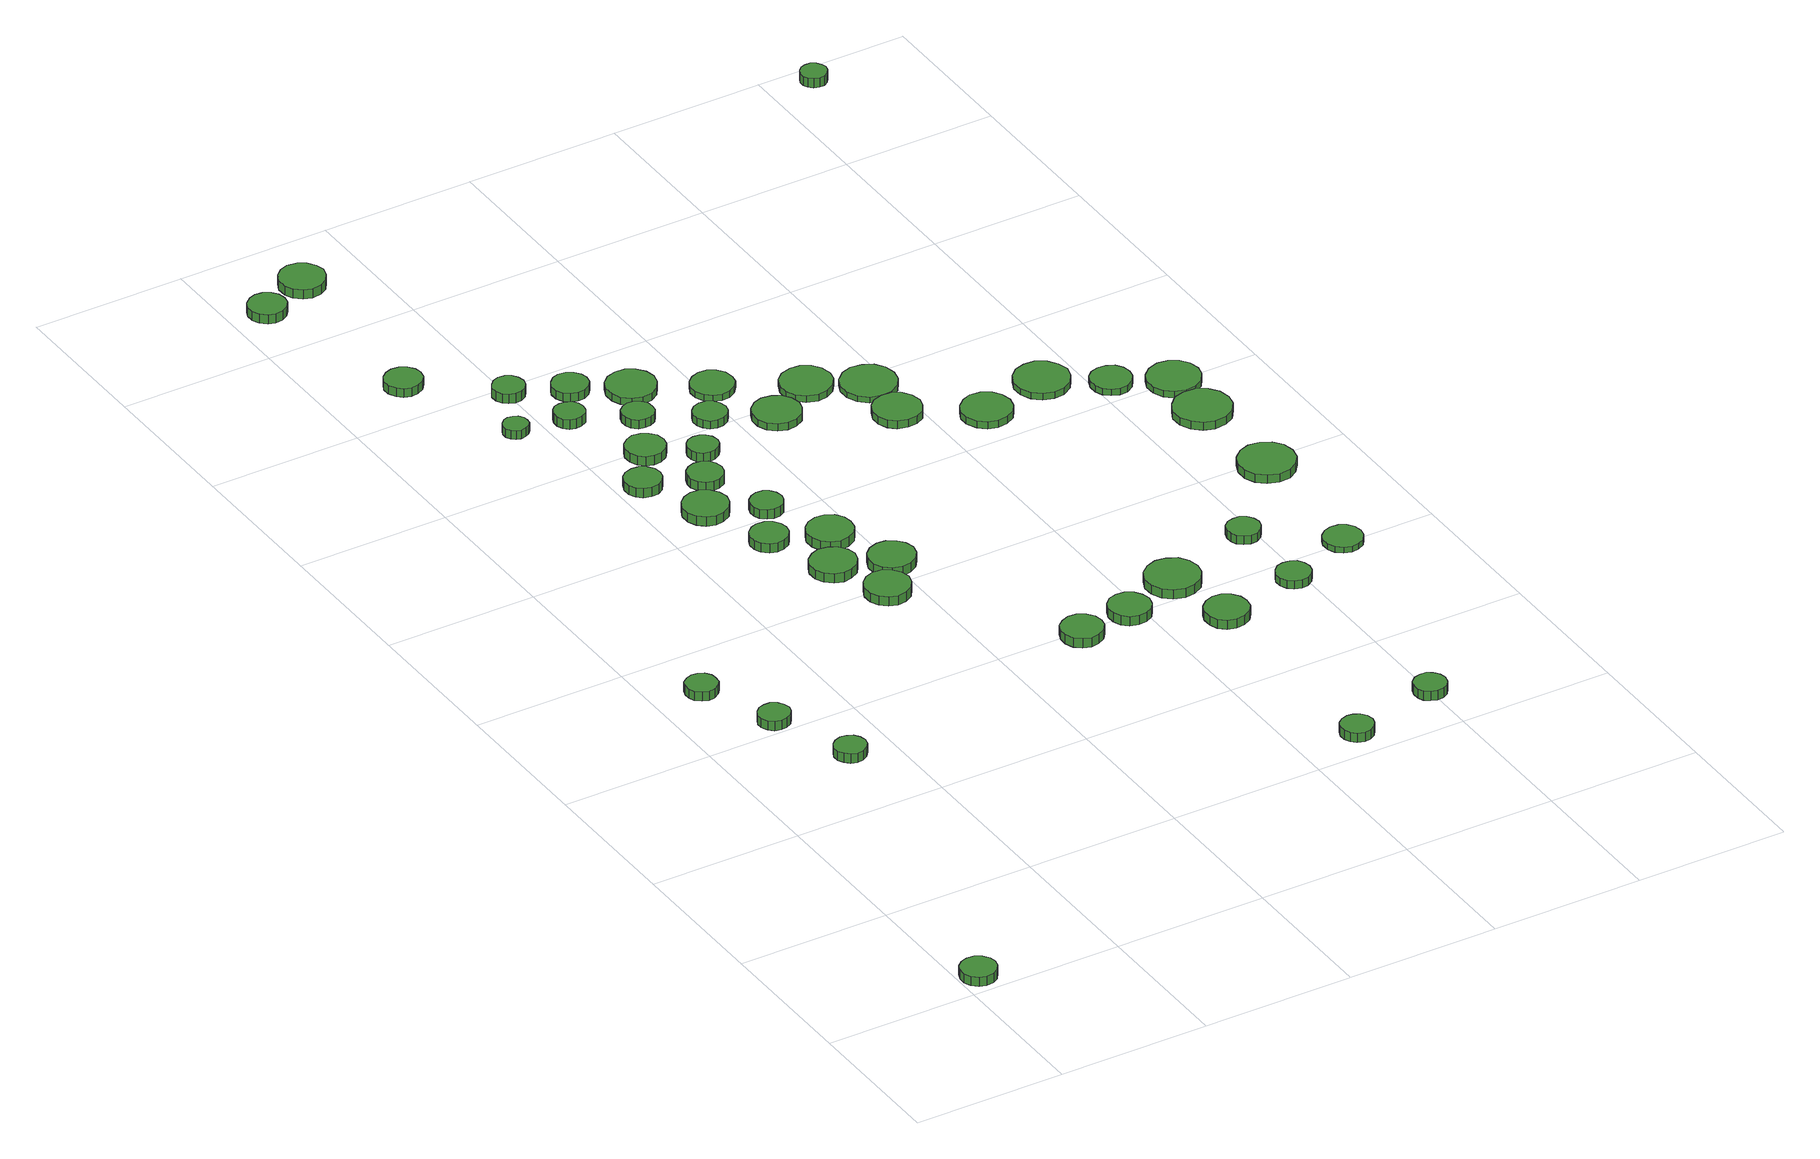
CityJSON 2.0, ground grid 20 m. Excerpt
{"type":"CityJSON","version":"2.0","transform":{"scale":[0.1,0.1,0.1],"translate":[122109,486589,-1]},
"CityObjects":{
"tree1":{"type":"SolitaryVegetationObject","attributes":{"function":"something"},"geometry":[{"type":"MultiSurface","lod":"1","boundaries":[[[0,1,2,3,4,5,6,7,8,9,10,11,12,13,14]],[[15,16,17,18,19,20,21,22,23,24,25,26,27,28,29]],[[0,29,28,1]],[[1,28,27,2]],[[2,27,26,3]],[[3,26,25,4]],[[4,25,24,5]],[[5,24,23,6]],[[6,23,22,7]],[[7,22,21,8]],[[8,21,20,9]],[[9,20,19,10]],[[10,19,18,11]],[[11,18,17,12]],[[12,17,16,13]],[[13,16,15,14]],[[14,15,29,0]]]}]},
"tree2":{"type":"SolitaryVegetationObject","attributes":{"function":"something"},"geometry":[{"type":"MultiSurface","lod":"1","boundaries":[[[30,31,32,33,34,35,36,37,38,39,40,41,42,43,44]],[[45,46,47,48,49,50,51,52,53,54,55,56,57,58,59]],[[30,59,58,31]],[[31,58,57,32]],[[32,57,56,33]],[[33,56,55,34]],[[34,55,54,35]],[[35,54,53,36]],[[36,53,52,37]],[[37,52,51,38]],[[38,51,50,39]],[[39,50,49,40]],[[40,49,48,41]],[[41,48,47,42]],[[42,47,46,43]],[[43,46,45,44]],[[44,45,59,30]]]}]},
"tree3":{"type":"SolitaryVegetationObject","attributes":{"function":"something"},"geometry":[{"type":"MultiSurface","lod":"1","boundaries":[[[60,61,62,63,64,65,66,67,68,69,70,71,72,73,74]],[[75,76,77,78,79,80,81,82,83,84,85,86,87,88,89]],[[60,89,88,61]],[[61,88,87,62]],[[62,87,86,63]],[[63,86,85,64]],[[64,85,84,65]],[[65,84,83,66]],[[66,83,82,67]],[[67,82,81,68]],[[68,81,80,69]],[[69,80,79,70]],[[70,79,78,71]],[[71,78,77,72]],[[72,77,76,73]],[[73,76,75,74]],[[74,75,89,60]]]}]},
"tree4":{"type":"SolitaryVegetationObject","attributes":{"function":"something"},"geometry":[{"type":"MultiSurface","lod":"1","boundaries":[[[90,91,92,93,94,95,96,97,98,99,100,101,102,103,104]],[[105,106,107,108,109,110,111,112,113,114,115,116,117,118,119]],[[90,119,118,91]],[[91,118,117,92]],[[92,117,116,93]],[[93,116,115,94]],[[94,115,114,95]],[[95,114,113,96]],[[96,113,112,97]],[[97,112,111,98]],[[98,111,110,99]],[[99,110,109,100]],[[100,109,108,101]],[[101,108,107,102]],[[102,107,106,103]],[[103,106,105,104]],[[104,105,119,90]]]}]},
"tree5":{"type":"SolitaryVegetationObject","attributes":{"function":"something"},"geometry":[{"type":"MultiSurface","lod":"1","boundaries":[[[120,121,122,123,124,125,126,127,128,129,130,131,132,133,134]],[[135,136,137,138,139,140,141,142,143,144,145,146,147,148,149]],[[120,149,148,121]],[[121,148,147,122]],[[122,147,146,123]],[[123,146,145,124]],[[124,145,144,125]],[[125,144,143,126]],[[126,143,142,127]],[[127,142,141,128]],[[128,141,140,129]],[[129,140,139,130]],[[130,139,138,131]],[[131,138,137,132]],[[132,137,136,133]],[[133,136,135,134]],[[134,135,149,120]]]}]},
"tree6":{"type":"SolitaryVegetationObject","attributes":{"function":"something"},"geometry":[{"type":"MultiSurface","lod":"1","boundaries":[[[150,151,152,153,154,155,156,157,158,159,160,161,162,163,164]],[[165,166,167,168,169,170,171,172,173,174,175,176,177,178,179]],[[150,179,178,151]],[[151,178,177,152]],[[152,177,176,153]],[[153,176,175,154]],[[154,175,174,155]],[[155,174,173,156]],[[156,173,172,157]],[[157,172,171,158]],[[158,171,170,159]],[[159,170,169,160]],[[160,169,168,161]],[[161,168,167,162]],[[162,167,166,163]],[[163,166,165,164]],[[164,165,179,150]]]}]},
"tree7":{"type":"SolitaryVegetationObject","attributes":{"function":"something"},"geometry":[{"type":"MultiSurface","lod":"1","boundaries":[[[180,181,182,183,184,185,186,187,188,189,190,191,192,193,194]],[[195,196,197,198,199,200,201,202,203,204,205,206,207,208,209]],[[180,209,208,181]],[[181,208,207,182]],[[182,207,206,183]],[[183,206,205,184]],[[184,205,204,185]],[[185,204,203,186]],[[186,203,202,187]],[[187,202,201,188]],[[188,201,200,189]],[[189,200,199,190]],[[190,199,198,191]],[[191,198,197,192]],[[192,197,196,193]],[[193,196,195,194]],[[194,195,209,180]]]}]},
"tree8":{"type":"SolitaryVegetationObject","attributes":{"function":"something"},"geometry":[{"type":"MultiSurface","lod":"1","boundaries":[[[210,211,212,213,214,215,216,217,218,219,220,221,222,223,224]],[[225,226,227,228,229,230,231,232,233,234,235,236,237,238,239]],[[210,239,238,211]],[[211,238,237,212]],[[212,237,236,213]],[[213,236,235,214]],[[214,235,234,215]],[[215,234,233,216]],[[216,233,232,217]],[[217,232,231,218]],[[218,231,230,219]],[[219,230,229,220]],[[220,229,228,221]],[[221,228,227,222]],[[222,227,226,223]],[[223,226,225,224]],[[224,225,239,210]]]}]},
"tree9":{"type":"SolitaryVegetationObject","attributes":{"function":"something"},"geometry":[{"type":"MultiSurface","lod":"1","boundaries":[[[240,241,242,243,244,245,246,247,248,249,250,251,252,253,254]],[[255,256,257,258,259,260,261,262,263,264,265,266,267,268,269]],[[240,269,268,241]],[[241,268,267,242]],[[242,267,266,243]],[[243,266,265,244]],[[244,265,264,245]],[[245,264,263,246]],[[246,263,262,247]],[[247,262,261,248]],[[248,261,260,249]],[[249,260,259,250]],[[250,259,258,251]],[[251,258,257,252]],[[252,257,256,253]],[[253,256,255,254]],[[254,255,269,240]]]}]},
"tree10":{"type":"SolitaryVegetationObject","attributes":{"function":"something"},"geometry":[{"type":"MultiSurface","lod":"1","boundaries":[[[270,271,272,273,274,275,276,277,278,279,280,281,282,283,284]],[[285,286,287,288,289,290,291,292,293,294,295,296,297,298,299]],[[270,299,298,271]],[[271,298,297,272]],[[272,297,296,273]],[[273,296,295,274]],[[274,295,294,275]],[[275,294,293,276]],[[276,293,292,277]],[[277,292,291,278]],[[278,291,290,279]],[[279,290,289,280]],[[280,289,288,281]],[[281,288,287,282]],[[282,287,286,283]],[[283,286,285,284]],[[284,285,299,270]]]}]},
"tree11":{"type":"SolitaryVegetationObject","attributes":{"function":"something"},"geometry":[{"type":"MultiSurface","lod":"1","boundaries":[[[300,301,302,303,304,305,306,307,308,309,310,311,312,313,314]],[[315,316,317,318,319,320,321,322,323,324,325,326,327,328,329]],[[300,329,328,301]],[[301,328,327,302]],[[302,327,326,303]],[[303,326,325,304]],[[304,325,324,305]],[[305,324,323,306]],[[306,323,322,307]],[[307,322,321,308]],[[308,321,320,309]],[[309,320,319,310]],[[310,319,318,311]],[[311,318,317,312]],[[312,317,316,313]],[[313,316,315,314]],[[314,315,329,300]]]}]},
"tree12":{"type":"SolitaryVegetationObject","attributes":{"function":"something"},"geometry":[{"type":"MultiSurface","lod":"1","boundaries":[[[330,331,332,333,334,335,336,337,338,339,340,341,342,343,344]],[[345,346,347,348,349,350,351,352,353,354,355,356,357,358,359]],[[330,359,358,331]],[[331,358,357,332]],[[332,357,356,333]],[[333,356,355,334]],[[334,355,354,335]],[[335,354,353,336]],[[336,353,352,337]],[[337,352,351,338]],[[338,351,350,339]],[[339,350,349,340]],[[340,349,348,341]],[[341,348,347,342]],[[342,347,346,343]],[[343,346,345,344]],[[344,345,359,330]]]}]},
"tree13":{"type":"SolitaryVegetationObject","attributes":{"function":"something"},"geometry":[{"type":"MultiSurface","lod":"1","boundaries":[[[360,361,362,363,364,365,366,367,368,369,370,371,372,373,374]],[[375,376,377,378,379,380,381,382,383,384,385,386,387,388,389]],[[360,389,388,361]],[[361,388,387,362]],[[362,387,386,363]],[[363,386,385,364]],[[364,385,384,365]],[[365,384,383,366]],[[366,383,382,367]],[[367,382,381,368]],[[368,381,380,369]],[[369,380,379,370]],[[370,379,378,371]],[[371,378,377,372]],[[372,377,376,373]],[[373,376,375,374]],[[374,375,389,360]]]}]},
"tree14":{"type":"SolitaryVegetationObject","attributes":{"function":"something"},"geometry":[{"type":"MultiSurface","lod":"1","boundaries":[[[390,391,392,393,394,395,396,397,398,399,400,401,402,403,404]],[[405,406,407,408,409,410,411,412,413,414,415,416,417,418,419]],[[390,419,418,391]],[[391,418,417,392]],[[392,417,416,393]],[[393,416,415,394]],[[394,415,414,395]],[[395,414,413,396]],[[396,413,412,397]],[[397,412,411,398]],[[398,411,410,399]],[[399,410,409,400]],[[400,409,408,401]],[[401,408,407,402]],[[402,407,406,403]],[[403,406,405,404]],[[404,405,419,390]]]}]},
"tree15":{"type":"SolitaryVegetationObject","attributes":{"function":"something"},"geometry":[{"type":"MultiSurface","lod":"1","boundaries":[[[420,421,422,423,424,425,426,427,428,429,430,431,432,433,434]],[[435,436,437,438,439,440,441,442,443,444,445,446,447,448,449]],[[420,449,448,421]],[[421,448,447,422]],[[422,447,446,423]],[[423,446,445,424]],[[424,445,444,425]],[[425,444,443,426]],[[426,443,442,427]],[[427,442,441,428]],[[428,441,440,429]],[[429,440,439,430]],[[430,439,438,431]],[[431,438,437,432]],[[432,437,436,433]],[[433,436,435,434]],[[434,435,449,420]]]}]},
"tree16":{"type":"SolitaryVegetationObject","attributes":{"function":"something"},"geometry":[{"type":"MultiSurface","lod":"1","boundaries":[[[450,451,452,453,454,455,456,457,458,459,460,461,462,463,464]],[[465,466,467,468,469,470,471,472,473,474,475,476,477,478,479]],[[450,479,478,451]],[[451,478,477,452]],[[452,477,476,453]],[[453,476,475,454]],[[454,475,474,455]],[[455,474,473,456]],[[456,473,472,457]],[[457,472,471,458]],[[458,471,470,459]],[[459,470,469,460]],[[460,469,468,461]],[[461,468,467,462]],[[462,467,466,463]],[[463,466,465,464]],[[464,465,479,450]]]}]},
"tree17":{"type":"SolitaryVegetationObject","attributes":{"function":"something"},"geometry":[{"type":"MultiSurface","lod":"1","boundaries":[[[480,481,482,483,484,485,486,487,488,489,490,491,492,493,494]],[[495,496,497,498,499,500,501,502,503,504,505,506,507,508,509]],[[480,509,508,481]],[[481,508,507,482]],[[482,507,506,483]],[[483,506,505,484]],[[484,505,504,485]],[[485,504,503,486]],[[486,503,502,487]],[[487,502,501,488]],[[488,501,500,489]],[[489,500,499,490]],[[490,499,498,491]],[[491,498,497,492]],[[492,497,496,493]],[[493,496,495,494]],[[494,495,509,480]]]}]},
"tree18":{"type":"SolitaryVegetationObject","attributes":{"function":"something"},"geometry":[{"type":"MultiSurface","lod":"1","boundaries":[[[510,511,512,513,514,515,516,517,518,519,520,521,522,523,524]],[[525,526,527,528,529,530,531,532,533,534,535,536,537,538,539]],[[510,539,538,511]],[[511,538,537,512]],[[512,537,536,513]],[[513,536,535,514]],[[514,535,534,515]],[[515,534,533,516]],[[516,533,532,517]],[[517,532,531,518]],[[518,531,530,519]],[[519,530,529,520]],[[520,529,528,521]],[[521,528,527,522]],[[522,527,526,523]],[[523,526,525,524]],[[524,525,539,510]]]}]},
"tree19":{"type":"SolitaryVegetationObject","attributes":{"function":"something"},"geometry":[{"type":"MultiSurface","lod":"1","boundaries":[[[540,541,542,543,544,545,546,547,548,549,550,551,552,553,554]],[[555,556,557,558,559,560,561,562,563,564,565,566,567,568,569]],[[540,569,568,541]],[[541,568,567,542]],[[542,567,566,543]],[[543,566,565,544]],[[544,565,564,545]],[[545,564,563,546]],[[546,563,562,547]],[[547,562,561,548]],[[548,561,560,549]],[[549,560,559,550]],[[550,559,558,551]],[[551,558,557,552]],[[552,557,556,553]],[[553,556,555,554]],[[554,555,569,540]]]}]},
"tree20":{"type":"SolitaryVegetationObject","attributes":{"function":"something"},"geometry":[{"type":"MultiSurface","lod":"1","boundaries":[[[570,571,572,573,574,575,576,577,578,579,580,581,582,583,584]],[[585,586,587,588,589,590,591,592,593,594,595,596,597,598,599]],[[570,599,598,571]],[[571,598,597,572]],[[572,597,596,573]],[[573,596,595,574]],[[574,595,594,575]],[[575,594,593,576]],[[576,593,592,577]],[[577,592,591,578]],[[578,591,590,579]],[[579,590,589,580]],[[580,589,588,581]],[[581,588,587,582]],[[582,587,586,583]],[[583,586,585,584]],[[584,585,599,570]]]}]},
"tree21":{"type":"SolitaryVegetationObject","attributes":{"function":"something"},"geometry":[{"type":"MultiSurface","lod":"1","boundaries":[[[600,601,602,603,604,605,606,607,608,609,610,611,612,613,614]],[[615,616,617,618,619,620,621,622,623,624,625,626,627,628,629]],[[600,629,628,601]],[[601,628,627,602]],[[602,627,626,603]],[[603,626,625,604]],[[604,625,624,605]],[[605,624,623,606]],[[606,623,622,607]],[[607,622,621,608]],[[608,621,620,609]],[[609,620,619,610]],[[610,619,618,611]],[[611,618,617,612]],[[612,617,616,613]],[[613,616,615,614]],[[614,615,629,600]]]}]},
"tree22":{"type":"SolitaryVegetationObject","attributes":{"function":"something"},"geometry":[{"type":"MultiSurface","lod":"1","boundaries":[[[630,631,632,633,634,635,636,637,638,639,640,641,642,643,644]],[[645,646,647,648,649,650,651,652,653,654,655,656,657,658,659]],[[630,659,658,631]],[[631,658,657,632]],[[632,657,656,633]],[[633,656,655,634]],[[634,655,654,635]],[[635,654,653,636]],[[636,653,652,637]],[[637,652,651,638]],[[638,651,650,639]],[[639,650,649,640]],[[640,649,648,641]],[[641,648,647,642]],[[642,647,646,643]],[[643,646,645,644]],[[644,645,659,630]]]}]},
"tree23":{"type":"SolitaryVegetationObject","attributes":{"function":"something"},"geometry":[{"type":"MultiSurface","lod":"1","boundaries":[[[660,661,662,663,664,665,666,667,668,669,670,671,672,673,674]],[[675,676,677,678,679,680,681,682,683,684,685,686,687,688,689]],[[660,689,688,661]],[[661,688,687,662]],[[662,687,686,663]],[[663,686,685,664]],[[664,685,684,665]],[[665,684,683,666]],[[666,683,682,667]],[[667,682,681,668]],[[668,681,680,669]],[[669,680,679,670]],[[670,679,678,671]],[[671,678,677,672]],[[672,677,676,673]],[[673,676,675,674]],[[674,675,689,660]]]}]},
"tree24":{"type":"SolitaryVegetationObject","attributes":{"function":"something"},"geometry":[{"type":"MultiSurface","lod":"1","boundaries":[[[690,691,692,693,694,695,696,697,698,699,700,701,702,703,704]],[[705,706,707,708,709,710,711,712,713,714,715,716,717,718,719]],[[690,719,718,691]],[[691,718,717,692]],[[692,717,716,693]],[[693,716,715,694]],[[694,715,714,695]],[[695,714,713,696]],[[696,713,712,697]],[[697,712,711,698]],[[698,711,710,699]],[[699,710,709,700]],[[700,709,708,701]],[[701,708,707,702]],[[702,707,706,703]],[[703,706,705,704]],[[704,705,719,690]]]}]},
"tree25":{"type":"SolitaryVegetationObject","attributes":{"function":"something"},"geometry":[{"type":"MultiSurface","lod":"1","boundaries":[[[720,721,722,723,724,725,726,727,728,729,730,731,732,733,734]],[[735,736,737,738,739,740,741,742,743,744,745,746,747,748,749]],[[720,749,748,721]],[[721,748,747,722]],[[722,747,746,723]],[[723,746,745,724]],[[724,745,744,725]],[[725,744,743,726]],[[726,743,742,727]],[[727,742,741,728]],[[728,741,740,729]],[[729,740,739,730]],[[730,739,738,731]],[[731,738,737,732]],[[732,737,736,733]],[[733,736,735,734]],[[734,735,749,720]]]}]},
"tree26":{"type":"SolitaryVegetationObject","attributes":{"function":"something"},"geometry":[{"type":"MultiSurface","lod":"1","boundaries":[[[750,751,752,753,754,755,756,757,758,759,760,761,762,763,764]],[[765,766,767,768,769,770,771,772,773,774,775,776,777,778,779]],[[750,779,778,751]],[[751,778,777,752]],[[752,777,776,753]],[[753,776,775,754]],[[754,775,774,755]],[[755,774,773,756]],[[756,773,772,757]],[[757,772,771,758]],[[758,771,770,759]],[[759,770,769,760]],[[760,769,768,761]],[[761,768,767,762]],[[762,767,766,763]],[[763,766,765,764]],[[764,765,779,750]]]}]},
"tree27":{"type":"SolitaryVegetationObject","attributes":{"function":"something"},"geometry":[{"type":"MultiSurface","lod":"1","boundaries":[[[780,781,782,783,784,785,786,787,788,789,790,791,792,793,794]],[[795,796,797,798,799,800,801,802,803,804,805,806,807,808,809]],[[780,809,808,781]],[[781,808,807,782]],[[782,807,806,783]],[[783,806,805,784]],[[784,805,804,785]],[[785,804,803,786]],[[786,803,802,787]],[[787,802,801,788]],[[788,801,800,789]],[[789,800,799,790]],[[790,799,798,791]],[[791,798,797,792]],[[792,797,796,793]],[[793,796,795,794]],[[794,795,809,780]]]}]},
"tree28":{"type":"SolitaryVegetationObject","attributes":{"function":"something"},"geometry":[{"type":"MultiSurface","lod":"1","boundaries":[[[810,811,812,813,814,815,816,817,818,819,820,821,822,823,824]],[[825,826,827,828,829,830,831,832,833,834,835,836,837,838,839]],[[810,839,838,811]],[[811,838,837,812]],[[812,837,836,813]],[[813,836,835,814]],[[814,835,834,815]],[[815,834,833,816]],[[816,833,832,817]],[[817,832,831,818]],[[818,831,830,819]],[[819,830,829,820]],[[820,829,828,821]],[[821,828,827,822]],[[822,827,826,823]],[[823,826,825,824]],[[824,825,839,810]]]}]},
"tree29":{"type":"SolitaryVegetationObject","attributes":{"function":"something"},"geometry":[{"type":"MultiSurface","lod":"1","boundaries":[[[840,841,842,843,844,845,846,847,848,849,850,851,852,853,854]],[[855,856,857,858,859,860,861,862,863,864,865,866,867,868,869]],[[840,869,868,841]],[[841,868,867,842]],[[842,867,866,843]],[[843,866,865,844]],[[844,865,864,845]],[[845,864,863,846]],[[846,863,862,847]],[[847,862,861,848]],[[848,861,860,849]],[[849,860,859,850]],[[850,859,858,851]],[[851,858,857,852]],[[852,857,856,853]],[[853,856,855,854]],[[854,855,869,840]]]}]},
"tree30":{"type":"SolitaryVegetationObject","attributes":{"function":"something"},"geometry":[{"type":"MultiSurface","lod":"1","boundaries":[[[870,871,872,873,874,875,876,877,878,879,880,881,882,883,884]],[[885,886,887,888,889,890,891,892,893,894,895,896,897,898,899]],[[870,899,898,871]],[[871,898,897,872]],[[872,897,896,873]],[[873,896,895,874]],[[874,895,894,875]],[[875,894,893,876]],[[876,893,892,877]],[[877,892,891,878]],[[878,891,890,879]],[[879,890,889,880]],[[880,889,888,881]],[[881,888,887,882]],[[882,887,886,883]],[[883,886,885,884]],[[884,885,899,870]]]}]},
"tree31":{"type":"SolitaryVegetationObject","attributes":{"function":"something"},"geometry":[{"type":"MultiSurface","lod":"1","boundaries":[[[900,901,902,903,904,905,906,907,908,909,910,911,912,913,914]],[[915,916,917,918,919,920,921,922,923,924,925,926,927,928,929]],[[900,929,928,901]],[[901,928,927,902]],[[902,927,926,903]],[[903,926,925,904]],[[904,925,924,905]],[[905,924,923,906]],[[906,923,922,907]],[[907,922,921,908]],[[908,921,920,909]],[[909,920,919,910]],[[910,919,918,911]],[[911,918,917,912]],[[912,917,916,913]],[[913,916,915,914]],[[914,915,929,900]]]}]},
"tree32":{"type":"SolitaryVegetationObject","attributes":{"function":"something"},"geometry":[{"type":"MultiSurface","lod":"1","boundaries":[[[930,931,932,933,934,935,936,937,938,939,940,941,942,943,944]],[[945,946,947,948,949,950,951,952,953,954,955,956,957,958,959]],[[930,959,958,931]],[[931,958,957,932]],[[932,957,956,933]],[[933,956,955,934]],[[934,955,954,935]],[[935,954,953,936]],[[936,953,952,937]],[[937,952,951,938]],[[938,951,950,939]],[[939,950,949,940]],[[940,949,948,941]],[[941,948,947,942]],[[942,947,946,943]],[[943,946,945,944]],[[944,945,959,930]]]}]},
"tree33":{"type":"SolitaryVegetationObject","attributes":{"function":"something"},"geometry":[{"type":"MultiSurface","lod":"1","boundaries":[[[960,961,962,963,964,965,966,967,968,969,970,971,972,973,974]],[[975,976,977,978,979,980,981,982,983,984,985,986,987,988,989]],[[960,989,988,961]],[[961,988,987,962]],[[962,987,986,963]],[[963,986,985,964]],[[964,985,984,965]],[[965,984,983,966]],[[966,983,982,967]],[[967,982,981,968]],[[968,981,980,969]],[[969,980,979,970]],[[970,979,978,971]],[[971,978,977,972]],[[972,977,976,973]],[[973,976,975,974]],[[974,975,989,960]]]}]},
"tree34":{"type":"SolitaryVegetationObject","attributes":{"function":"something"},"geometry":[{"type":"MultiSurface","lod":"1","boundaries":[[[990,991,992,993,994,995,996,997,998,999,1000,1001,1002,1003,1004]],[[1005,1006,1007,1008,1009,1010,1011,1012,1013,1014,1015,1016,1017,1018,1019]],[[990,1019,1018,991]],[[991,1018,1017,992]],[[992,1017,1016,993]],[[993,1016,1015,994]],[[994,1015,1014,995]],[[995,1014,1013,996]],[[996,1013,1012,997]],[[997,1012,1011,998]],[[998,1011,1010,999]],[[999,1010,1009,1000]],[[1000,1009,1008,1001]],[[1001,1008,1007,1002]],[[1002,1007,1006,1003]],[[1003,1006,1005,1004]],[[1004,1005,1019,990]]]}]},
"tree35":{"type":"SolitaryVegetationObject","attributes":{"function":"something"},"geometry":[{"type":"MultiSurface","lod":"1","boundaries":[[[1020,1021,1022,1023,1024,1025,1026,1027,1028,1029,1030,1031,1032,1033,1034]],[[1035,1036,1037,1038,1039,1040,1041,1042,1043,1044,1045,1046,1047,1048,1049]],[[1020,1049,1048,1021]],[[1021,1048,1047,1022]],[[1022,1047,1046,1023]],[[1023,1046,1045,1024]],[[1024,1045,1044,1025]],[[1025,1044,1043,1026]],[[1026,1043,1042,1027]],[[1027,1042,1041,1028]],[[1028,1041,1040,1029]],[[1029,1040,1039,1030]],[[1030,1039,1038,1031]],[[1031,1038,1037,1032]],[[1032,1037,1036,1033]],[[1033,1036,1035,1034]],[[1034,1035,1049,1020]]]}]},
"tree36":{"type":"SolitaryVegetationObject","attributes":{"function":"something"},"geometry":[{"type":"MultiSurface","lod":"1","boundaries":[[[1050,1051,1052,1053,1054,1055,1056,1057,1058,1059,1060,1061,1062,1063,1064]],[[1065,1066,1067,1068,1069,1070,1071,1072,1073,1074,1075,1076,1077,1078,1079]],[[1050,1079,1078,1051]],[[1051,1078,1077,1052]],[[1052,1077,1076,1053]],[[1053,1076,1075,1054]],[[1054,1075,1074,1055]],[[1055,1074,1073,1056]],[[1056,1073,1072,1057]],[[1057,1072,1071,1058]],[[1058,1071,1070,1059]],[[1059,1070,1069,1060]],[[1060,1069,1068,1061]],[[1061,1068,1067,1062]],[[1062,1067,1066,1063]],[[1063,1066,1065,1064]],[[1064,1065,1079,1050]]]}]},
"tree37":{"type":"SolitaryVegetationObject","attributes":{"function":"something"},"geometry":[{"type":"MultiSurface","lod":"1","boundaries":[[[1080,1081,1082,1083,1084,1085,1086,1087,1088,1089,1090,1091,1092,1093,1094]],[[1095,1096,1097,1098,1099,1100,1101,1102,1103,1104,1105,1106,1107,1108,1109]],[[1080,1109,1108,1081]],[[1081,1108,1107,1082]],[[1082,1107,1106,1083]],[[1083,1106,1105,1084]],[[1084,1105,1104,1085]],[[1085,1104,1103,1086]],[[1086,1103,1102,1087]],[[1087,1102,1101,1088]],[[1088,1101,1100,1089]],[[1089,1100,1099,1090]],[[1090,1099,1098,1091]],[[1091,1098,1097,1092]],[[1092,1097,1096,1093]],[[1093,1096,1095,1094]],[[1094,1095,1109,1080]]]}]},
"tree38":{"type":"SolitaryVegetationObject","attributes":{"function":"something"},"geometry":[{"type":"MultiSurface","lod":"1","boundaries":[[[1110,1111,1112,1113,1114,1115,1116,1117,1118,1119,1120,1121,1122,1123,1124]],[[1125,1126,1127,1128,1129,1130,1131,1132,1133,1134,1135,1136,1137,1138,1139]],[[1110,1139,1138,1111]],[[1111,1138,1137,1112]],[[1112,1137,1136,1113]],[[1113,1136,1135,1114]],[[1114,1135,1134,1115]],[[1115,1134,1133,1116]],[[1116,1133,1132,1117]],[[1117,1132,1131,1118]],[[1118,1131,1130,1119]],[[1119,1130,1129,1120]],[[1120,1129,1128,1121]],[[1121,1128,1127,1122]],[[1122,1127,1126,1123]],[[1123,1126,1125,1124]],[[1124,1125,1139,1110]]]}]},
"tree39":{"type":"SolitaryVegetationObject","attributes":{"function":"something"},"geometry":[{"type":"MultiSurface","lod":"1","boundaries":[[[1140,1141,1142,1143,1144,1145,1146,1147,1148,1149,1150,1151,1152,1153,1154]],[[1155,1156,1157,1158,1159,1160,1161,1162,1163,1164,1165,1166,1167,1168,1169]],[[1140,1169,1168,1141]],[[1141,1168,1167,1142]],[[1142,1167,1166,1143]],[[1143,1166,1165,1144]],[[1144,1165,1164,1145]],[[1145,1164,1163,1146]],[[1146,1163,1162,1147]],[[1147,1162,1161,1148]],[[1148,1161,1160,1149]],[[1149,1160,1159,1150]],[[1150,1159,1158,1151]],[[1151,1158,1157,1152]],[[1152,1157,1156,1153]],[[1153,1156,1155,1154]],[[1154,1155,1169,1140]]]}]},
"tree40":{"type":"SolitaryVegetationObject","attributes":{"function":"something"},"geometry":[{"type":"MultiSurface","lod":"1","boundaries":[[[1170,1171,1172,1173,1174,1175,1176,1177,1178,1179,1180,1181,1182,1183,1184]],[[1185,1186,1187,1188,1189,1190,1191,1192,1193,1194,1195,1196,1197,1198,1199]],[[1170,1199,1198,1171]],[[1171,1198,1197,1172]],[[1172,1197,1196,1173]],[[1173,1196,1195,1174]],[[1174,1195,1194,1175]],[[1175,1194,1193,1176]],[[1176,1193,1192,1177]],[[1177,1192,1191,1178]],[[1178,1191,1190,1179]],[[1179,1190,1189,1180]],[[1180,1189,1188,1181]],[[1181,1188,1187,1182]],[[1182,1187,1186,1183]],[[1183,1186,1185,1184]],[[1184,1185,1199,1170]]]}]},
"tree41":{"type":"SolitaryVegetationObject","attributes":{"function":"something"},"geometry":[{"type":"MultiSurface","lod":"1","boundaries":[[[1200,1201,1202,1203,1204,1205,1206,1207,1208,1209,1210,1211,1212,1213,1214]],[[1215,1216,1217,1218,1219,1220,1221,1222,1223,1224,1225,1226,1227,1228,1229]],[[1200,1229,1228,1201]],[[1201,1228,1227,1202]],[[1202,1227,1226,1203]],[[1203,1226,1225,1204]],[[1204,1225,1224,1205]],[[1205,1224,1223,1206]],[[1206,1223,1222,1207]],[[1207,1222,1221,1208]],[[1208,1221,1220,1209]],[[1209,1220,1219,1210]],[[1210,1219,1218,1211]],[[1211,1218,1217,1212]],[[1212,1217,1216,1213]],[[1213,1216,1215,1214]],[[1214,1215,1229,1200]]]}]},
"tree42":{"type":"SolitaryVegetationObject","attributes":{"function":"something"},"geometry":[{"type":"MultiSurface","lod":"1","boundaries":[[[1230,1231,1232,1233,1234,1235,1236,1237,1238,1239,1240,1241,1242,1243,1244]],[[1245,1246,1247,1248,1249,1250,1251,1252,1253,1254,1255,1256,1257,1258,1259]],[[1230,1259,1258,1231]],[[1231,1258,1257,1232]],[[1232,1257,1256,1233]],[[1233,1256,1255,1234]],[[1234,1255,1254,1235]],[[1235,1254,1253,1236]],[[1236,1253,1252,1237]],[[1237,1252,1251,1238]],[[1238,1251,1250,1239]],[[1239,1250,1249,1240]],[[1240,1249,1248,1241]],[[1241,1248,1247,1242]],[[1242,1247,1246,1243]],[[1243,1246,1245,1244]],[[1244,1245,1259,1230]]]}]},
"tree43":{"type":"SolitaryVegetationObject","attributes":{"function":"something"},"geometry":[{"type":"MultiSurface","lod":"1","boundaries":[[[1260,1261,1262,1263,1264,1265,1266,1267,1268,1269,1270,1271,1272,1273,1274]],[[1275,1276,1277,1278,1279,1280,1281,1282,1283,1284,1285,1286,1287,1288,1289]],[[1260,1289,1288,1261]],[[1261,1288,1287,1262]],[[1262,1287,1286,1263]],[[1263,1286,1285,1264]],[[1264,1285,1284,1265]],[[1265,1284,1283,1266]],[[1266,1283,1282,1267]],[[1267,1282,1281,1268]],[[1268,1281,1280,1269]],[[1269,1280,1279,1270]],[[1270,1279,1278,1271]],[[1271,1278,1277,1272]],[[1272,1277,1276,1273]],[[1273,1276,1275,1274]],[[1274,1275,1289,1260]]]}]},
"tree44":{"type":"SolitaryVegetationObject","attributes":{"function":"something"},"geometry":[{"type":"MultiSurface","lod":"1","boundaries":[[[1290,1291,1292,1293,1294,1295,1296,1297,1298,1299,1300,1301,1302,1303,1304]],[[1305,1306,1307,1308,1309,1310,1311,1312,1313,1314,1315,1316,1317,1318,1319]],[[1290,1319,1318,1291]],[[1291,1318,1317,1292]],[[1292,1317,1316,1293]],[[1293,1316,1315,1294]],[[1294,1315,1314,1295]],[[1295,1314,1313,1296]],[[1296,1313,1312,1297]],[[1297,1312,1311,1298]],[[1298,1311,1310,1299]],[[1299,1310,1309,1300]],[[1300,1309,1308,1301]],[[1301,1308,1307,1302]],[[1302,1307,1306,1303]],[[1303,1306,1305,1304]],[[1304,1305,1319,1290]]]}]},
"tree45":{"type":"SolitaryVegetationObject","attributes":{"function":"something"},"geometry":[{"type":"MultiSurface","lod":"1","boundaries":[[[1320,1321,1322,1323,1324,1325,1326,1327,1328,1329,1330,1331,1332,1333,1334]],[[1335,1336,1337,1338,1339,1340,1341,1342,1343,1344,1345,1346,1347,1348,1349]],[[1320,1349,1348,1321]],[[1321,1348,1347,1322]],[[1322,1347,1346,1323]],[[1323,1346,1345,1324]],[[1324,1345,1344,1325]],[[1325,1344,1343,1326]],[[1326,1343,1342,1327]],[[1327,1342,1341,1328]],[[1328,1341,1340,1329]],[[1329,1340,1339,1330]],[[1330,1339,1338,1331]],[[1331,1338,1337,1332]],[[1332,1337,1336,1333]],[[1333,1336,1335,1334]],[[1334,1335,1349,1320]]]}]},
"tree46":{"type":"SolitaryVegetationObject","attributes":{"function":"something"},"geometry":[{"type":"MultiSurface","lod":"1","boundaries":[[[1350,1351,1352,1353,1354,1355,1356,1357,1358,1359,1360,1361,1362,1363,1364]],[[1365,1366,1367,1368,1369,1370,1371,1372,1373,1374,1375,1376,1377,1378,1379]],[[1350,1379,1378,1351]],[[1351,1378,1377,1352]],[[1352,1377,1376,1353]],[[1353,1376,1375,1354]],[[1354,1375,1374,1355]],[[1355,1374,1373,1356]],[[1356,1373,1372,1357]],[[1357,1372,1371,1358]],[[1358,1371,1370,1359]],[[1359,1370,1369,1360]],[[1360,1369,1368,1361]],[[1361,1368,1367,1362]],[[1362,1367,1366,1363]],[[1363,1366,1365,1364]],[[1364,1365,1379,1350]]]}]}
},
"vertices":[
[50,32,18],[48,41,18],[42,49,18],[34,54,18],[24,55,18],[15,52,18],[8,46,18],[4,37,18],[4,27,18],[8,19,18],[15,12,18],[24,9,18],[34,10,18],[42,15,18],[48,23,18],[48,23,5],[42,15,5],[34,10,5],[24,9,5],[15,12,5],[8,19,5],[4,27,5],[4,37,5],[8,46,5],[15,52,5],[24,55,5],[34,54,5],[42,49,5],[48,41,5],[50,32,5],
[78,713,26],[77,721,26],[72,728,26],[64,732,26],[56,733,26],[48,730,26],[41,725,26],[38,717,26],[38,709,26],[41,701,26],[48,695,26],[56,692,26],[64,693,26],[72,698,26],[77,704,26],[77,704,13],[72,698,13],[64,693,13],[56,692,13],[48,695,13],[41,701,13],[38,709,13],[38,717,13],[41,725,13],[48,730,13],[56,733,13],[64,732,13],[72,728,13],[77,721,13],[78,713,13],
[117,610,29],[115,618,29],[110,625,29],[102,630,29],[94,630,29],[86,628,29],[80,622,29],[76,614,29],[76,606,29],[80,598,29],[86,592,29],[94,590,29],[102,591,29],[110,595,29],[115,602,29],[115,602,16],[110,595,16],[102,591,16],[94,590,16],[86,592,16],[80,598,16],[76,606,16],[76,614,16],[80,622,16],[86,628,16],[94,630,16],[102,630,16],[110,625,16],[115,618,16],[117,610,16],
[155,500,32],[153,508,32],[148,515,32],[140,519,32],[132,520,32],[124,517,32],[118,512,32],[114,504,32],[114,495,32],[118,488,32],[124,482,32],[132,479,32],[140,480,32],[148,485,32],[153,491,32],[153,491,19],[148,485,19],[140,480,19],[132,479,19],[124,482,19],[118,488,19],[114,495,19],[114,504,19],[118,512,19],[124,517,19],[132,520,19],[140,519,19],[148,515,19],[153,508,19],[155,500,19],
[121,1454,27],[119,1463,27],[113,1471,27],[104,1476,27],[94,1477,27],[85,1474,27],[78,1468,27],[73,1459,27],[73,1449,27],[78,1439,27],[85,1433,27],[94,1430,27],[104,1431,27],[113,1436,27],[119,1444,27],[119,1444,15],[113,1436,15],[104,1431,15],[94,1430,15],[85,1433,15],[78,1439,15],[73,1449,15],[73,1459,15],[78,1468,15],[85,1474,15],[94,1477,15],[104,1476,15],[113,1471,15],[119,1463,15],[121,1454,15],
[66,1672,28],[64,1682,28],[58,1690,28],[49,1695,28],[39,1696,28],[30,1693,28],[22,1686,28],[18,1677,28],[18,1667,28],[22,1658,28],[30,1651,28],[39,1648,28],[49,1649,28],[58,1654,28],[64,1662,28],[64,1662,15],[58,1654,15],[49,1649,15],[39,1648,15],[30,1651,15],[22,1658,15],[18,1667,15],[18,1677,15],[22,1686,15],[30,1693,15],[39,1696,15],[49,1695,15],[58,1690,15],[64,1682,15],[66,1672,15],
[176,1302,26],[175,1308,26],[171,1314,26],[165,1317,26],[158,1318,26],[152,1316,26],[147,1311,26],[144,1305,26],[144,1298,26],[147,1292,26],[152,1288,26],[158,1286,26],[165,1287,26],[171,1290,26],[175,1295,26],[175,1295,14],[171,1290,14],[165,1287,14],[158,1286,14],[152,1288,14],[147,1292,14],[144,1298,14],[144,1305,14],[147,1311,14],[152,1316,14],[158,1318,14],[165,1317,14],[171,1314,14],[175,1308,14],[176,1302,14],
[252,1124,26],[250,1134,26],[244,1142,26],[236,1147,26],[226,1148,26],[216,1145,26],[209,1139,26],[205,1129,26],[205,1119,26],[209,1110,26],[216,1104,26],[226,1101,26],[236,1102,26],[244,1107,26],[250,1115,26],[250,1115,13],[244,1107,13],[236,1102,13],[226,1101,13],[216,1104,13],[209,1110,13],[205,1119,13],[205,1129,13],[209,1139,13],[216,1145,13],[226,1148,13],[236,1147,13],[244,1142,13],[250,1134,13],[252,1124,13],
[292,1039,26],[289,1051,26],[282,1060,26],[271,1067,26],[259,1068,26],[248,1064,26],[239,1056,26],[234,1045,26],[234,1032,26],[239,1021,26],[248,1013,26],[259,1009,26],[271,1011,26],[282,1017,26],[289,1027,26],[289,1027,13],[282,1017,13],[271,1011,13],[259,1009,13],[248,1013,13],[239,1021,13],[234,1032,13],[234,1045,13],[239,1056,13],[248,1064,13],[259,1068,13],[271,1067,13],[282,1060,13],[289,1051,13],[292,1039,13],
[318,946,26],[316,956,26],[310,964,26],[301,969,26],[291,970,26],[282,967,26],[274,960,26],[270,951,26],[270,941,26],[274,932,26],[282,925,26],[291,922,26],[301,923,26],[310,928,26],[316,936,26],[316,936,13],[310,928,13],[301,923,13],[291,922,13],[282,925,13],[274,932,13],[270,941,13],[270,951,13],[274,960,13],[282,967,13],[291,970,13],[301,969,13],[310,964,13],[316,956,13],[318,946,13],
[357,855,27],[354,866,27],[347,876,27],[336,882,27],[324,884,27],[313,880,27],[303,872,27],[298,861,27],[298,848,27],[303,837,27],[313,829,27],[324,825,27],[336,827,27],[347,833,27],[354,843,27],[354,843,14],[347,833,14],[336,827,14],[324,825,14],[313,829,14],[303,837,14],[298,848,14],[298,861,14],[303,872,14],[313,880,14],[324,884,14],[336,882,14],[347,876,14],[354,866,14],[357,855,14],
[385,778,28],[382,790,28],[375,799,28],[364,806,28],[352,807,28],[341,803,28],[332,795,28],[327,784,28],[327,771,28],[332,760,28],[341,752,28],[352,748,28],[364,750,28],[375,756,28],[382,766,28],[382,766,15],[375,756,15],[364,750,15],[352,748,15],[341,752,15],[332,760,15],[327,771,15],[327,784,15],[332,795,15],[341,803,15],[352,807,15],[364,806,15],[375,799,15],[382,790,15],[385,778,15],
[218,1379,24],[216,1388,24],[211,1395,24],[204,1399,24],[195,1400,24],[187,1397,24],[181,1391,24],[177,1384,24],[177,1375,24],[181,1367,24],[187,1362,24],[195,1359,24],[204,1360,24],[211,1364,24],[216,1371,24],[216,1371,11],[211,1364,11],[204,1360,11],[195,1359,11],[187,1362,11],[181,1367,11],[177,1375,11],[177,1384,11],[181,1391,11],[187,1397,11],[195,1400,11],[204,1399,11],[211,1395,11],[216,1388,11],[218,1379,11],
[249,1294,25],[247,1302,25],[243,1308,25],[235,1312,25],[227,1313,25],[219,1311,25],[213,1305,25],[210,1298,25],[210,1289,25],[213,1282,25],[219,1276,25],[227,1274,25],[235,1275,25],[243,1279,25],[247,1286,25],[247,1286,12],[243,1279,12],[235,1275,12],[227,1274,12],[219,1276,12],[213,1282,12],[210,1289,12],[210,1298,12],[213,1305,12],[219,1311,12],[227,1313,12],[235,1312,12],[243,1308,12],[247,1302,12],[249,1294,12],
[137,1701,28],[134,1712,28],[127,1722,28],[117,1728,28],[104,1730,28],[93,1726,28],[84,1718,28],[79,1707,28],[79,1694,28],[84,1683,28],[93,1675,28],[104,1671,28],[117,1673,28],[127,1679,28],[134,1689,28],[134,1689,15],[127,1679,15],[117,1673,15],[104,1671,15],[93,1675,15],[84,1683,15],[79,1694,15],[79,1707,15],[84,1718,15],[93,1726,15],[104,1730,15],[117,1728,15],[127,1722,15],[134,1712,15],[137,1701,15],
[293,1184,25],[291,1195,25],[284,1203,25],[275,1208,25],[265,1210,25],[255,1206,25],[247,1199,25],[243,1190,25],[243,1179,25],[247,1169,25],[255,1162,25],[265,1159,25],[275,1160,25],[284,1165,25],[291,1174,25],[291,1174,12],[284,1165,12],[275,1160,12],[265,1159,12],[255,1162,12],[247,1169,12],[243,1179,12],[243,1190,12],[247,1199,12],[255,1206,12],[265,1210,12],[275,1208,12],[284,1203,12],[291,1195,12],[293,1184,12],
[321,1098,25],[319,1108,25],[314,1116,25],[305,1120,25],[296,1121,25],[287,1118,25],[280,1112,25],[276,1103,25],[276,1094,25],[280,1085,25],[287,1078,25],[296,1075,25],[305,1076,25],[314,1081,25],[319,1089,25],[319,1089,12],[314,1081,12],[305,1076,12],[296,1075,12],[287,1078,12],[280,1085,12],[276,1094,12],[276,1103,12],[280,1112,12],[287,1118,12],[296,1121,12],[305,1120,12],[314,1116,12],[319,1108,12],[321,1098,12],
[349,1008,25],[347,1017,25],[342,1024,25],[335,1028,25],[326,1029,25],[318,1026,25],[311,1020,25],[308,1012,25],[308,1004,25],[311,996,25],[318,990,25],[326,987,25],[335,988,25],[342,992,25],[347,1000,25],[347,1000,12],[342,992,12],[335,988,12],[326,987,12],[318,990,12],[311,996,12],[308,1004,12],[308,1012,12],[311,1020,12],[318,1026,12],[326,1029,12],[335,1028,12],[342,1024,12],[347,1017,12],[349,1008,12],
[390,918,25],[388,930,25],[381,940,25],[370,946,25],[358,947,25],[346,943,25],[337,935,25],[332,924,25],[332,912,25],[337,900,25],[346,892,25],[358,888,25],[370,890,25],[381,896,25],[388,906,25],[388,906,12],[381,896,12],[370,890,12],[358,888,12],[346,892,12],[337,900,12],[332,912,12],[332,924,12],[337,935,12],[346,943,12],[358,947,12],[370,946,12],[381,940,12],[388,930,12],[390,918,12],
[423,830,27],[420,842,27],[413,851,27],[402,858,27],[390,859,27],[378,855,27],[369,847,27],[364,836,27],[364,823,27],[369,812,27],[378,804,27],[390,800,27],[402,802,27],[413,808,27],[420,818,27],[420,818,14],[413,808,14],[402,802,14],[390,800,14],[378,804,14],[369,812,14],[364,823,14],[364,836,14],[369,847,14],[378,855,14],[390,859,14],[402,858,14],[413,851,14],[420,842,14],[423,830,14],
[286,1347,23],[284,1356,23],[278,1364,23],[270,1369,23],[260,1370,23],[251,1367,23],[244,1360,23],[240,1352,23],[240,1342,23],[244,1333,23],[251,1327,23],[260,1324,23],[270,1325,23],[278,1330,23],[284,1337,23],[284,1337,11],[278,1330,11],[270,1325,11],[260,1324,11],[251,1327,11],[244,1333,11],[240,1342,11],[240,1352,11],[244,1360,11],[251,1367,11],[260,1370,11],[270,1369,11],[278,1364,11],[284,1356,11],[286,1347,11],
[347,1150,25],[345,1159,25],[340,1165,25],[333,1169,25],[325,1170,25],[317,1168,25],[311,1162,25],[308,1155,25],[308,1146,25],[311,1139,25],[317,1133,25],[325,1131,25],[333,1132,25],[340,1136,25],[345,1142,25],[345,1142,12],[340,1136,12],[333,1132,12],[325,1131,12],[317,1133,12],[311,1139,12],[308,1146,12],[308,1155,12],[311,1162,12],[317,1168,12],[325,1170,12],[333,1169,12],[340,1165,12],[345,1159,12],[347,1150,12],
[528,575,31],[526,586,31],[519,595,31],[509,601,31],[498,602,31],[488,598,31],[479,591,31],[475,581,31],[475,570,31],[479,559,31],[488,552,31],[498,548,31],[509,550,31],[519,555,31],[526,564,31],[526,564,18],[519,555,18],[509,550,18],[498,548,18],[488,552,18],[479,559,18],[475,570,18],[475,581,18],[479,591,18],[488,598,18],[498,602,18],[509,601,18],[519,595,18],[526,586,18],[528,575,18],
[320,1254,23],[319,1263,23],[314,1269,23],[306,1274,23],[298,1275,23],[290,1272,23],[283,1266,23],[280,1258,23],[280,1250,23],[283,1242,23],[290,1236,23],[298,1234,23],[306,1235,23],[314,1239,23],[319,1246,23],[319,1246,11],[314,1239,11],[306,1235,11],[298,1234,11],[290,1236,11],[283,1242,11],[280,1250,11],[280,1258,11],[283,1266,11],[290,1272,11],[298,1275,11],[306,1274,11],[314,1269,11],[319,1263,11],[320,1254,11],
[357,1311,21],[354,1324,21],[346,1334,21],[335,1341,21],[322,1342,21],[309,1338,21],[299,1329,21],[294,1317,21],[294,1304,21],[299,1292,21],[309,1283,21],[322,1279,21],[335,1280,21],[346,1287,21],[354,1298,21],[354,1298,11],[346,1287,11],[335,1280,11],[322,1279,11],[309,1283,11],[299,1292,11],[294,1304,11],[294,1317,11],[299,1329,11],[309,1338,11],[322,1342,11],[335,1341,11],[346,1334,11],[354,1324,11],[357,1311,11],
[395,1210,22],[393,1219,22],[388,1226,22],[380,1231,22],[371,1232,22],[362,1229,22],[356,1223,22],[352,1215,22],[352,1206,22],[356,1198,22],[362,1191,22],[371,1189,22],[380,1190,22],[388,1194,22],[393,1201,22],[393,1201,11],[388,1194,11],[380,1190,11],[371,1189,11],[362,1191,11],[356,1198,11],[352,1206,11],[352,1215,11],[356,1223,11],[362,1229,11],[371,1232,11],[380,1231,11],[388,1226,11],[393,1219,11],[395,1210,11],
[693,230,29],[691,239,29],[686,246,29],[678,250,29],[670,251,29],[661,248,29],[655,243,29],[651,235,29],[651,226,29],[655,218,29],[661,212,29],[670,209,29],[678,210,29],[686,215,29],[691,222,29],[691,222,16],[686,215,16],[678,210,16],[670,209,16],[661,212,16],[655,218,16],[651,226,16],[651,235,16],[655,243,16],[661,248,16],[670,251,16],[678,250,16],[686,246,16],[691,239,16],[693,230,16],
[604,591,27],[601,602,27],[595,611,27],[585,617,27],[574,618,27],[563,615,27],[555,607,27],[551,597,27],[551,586,27],[555,576,27],[563,568,27],[574,565,27],[585,566,27],[595,571,27],[601,580,27],[601,580,14],[595,571,14],[585,566,14],[574,565,14],[563,568,14],[555,576,14],[551,586,14],[551,597,14],[555,607,14],[563,615,14],[574,618,14],[585,617,14],[595,611,14],[601,602,14],[604,591,14],
[436,1263,20],[434,1275,20],[427,1284,20],[417,1290,20],[406,1291,20],[395,1287,20],[387,1280,20],[382,1269,20],[382,1258,20],[387,1247,20],[395,1240,20],[406,1236,20],[417,1237,20],[427,1243,20],[434,1252,20],[434,1252,11],[427,1243,11],[417,1237,11],[406,1236,11],[395,1240,11],[387,1247,11],[382,1258,11],[382,1269,11],[387,1280,11],[395,1287,11],[406,1291,11],[417,1290,11],[427,1284,11],[434,1275,11],[436,1263,11],
[474,1173,21],[471,1186,21],[464,1196,21],[453,1202,21],[440,1204,21],[428,1200,21],[418,1191,21],[413,1180,21],[413,1167,21],[418,1155,21],[428,1146,21],[440,1142,21],[453,1144,21],[464,1150,21],[471,1161,21],[471,1161,11],[464,1150,11],[453,1144,11],[440,1142,11],[428,1146,11],[418,1155,11],[413,1167,11],[413,1180,11],[418,1191,11],[428,1200,11],[440,1204,11],[453,1202,11],[464,1196,11],[471,1186,11],[474,1173,11],
[703,532,23],[701,543,23],[694,553,23],[684,559,23],[672,560,23],[661,556,23],[652,548,23],[648,538,23],[648,526,23],[652,515,23],[661,507,23],[672,504,23],[684,505,23],[694,511,23],[701,520,23],[701,520,10],[694,511,10],[684,505,10],[672,504,10],[661,507,10],[652,515,10],[648,526,10],[648,538,10],[652,548,10],[661,556,10],[672,560,10],[684,559,10],[694,553,10],[701,543,10],[703,532,10],
[690,622,26],[687,636,26],[679,648,26],[666,655,26],[652,657,26],[638,652,26],[627,643,26],[621,629,26],[621,615,26],[627,601,26],[638,592,26],[652,587,26],[666,589,26],[679,596,26],[687,608,26],[687,608,13],[679,596,13],[666,589,13],[652,587,13],[638,592,13],[627,601,13],[621,615,13],[621,629,13],[627,643,13],[638,652,13],[652,657,13],[666,655,13],[679,648,13],[687,636,13],[690,622,13],
[539,1209,20],[536,1223,20],[528,1234,20],[516,1241,20],[503,1242,20],[489,1238,20],[479,1229,20],[473,1216,20],[473,1202,20],[479,1190,20],[489,1181,20],[503,1176,20],[516,1178,20],[528,1185,20],[536,1196,20],[536,1196,11],[528,1185,11],[516,1178,11],[503,1176,11],[489,1181,11],[479,1190,11],[473,1202,11],[473,1216,11],[479,1229,11],[489,1238,11],[503,1242,11],[516,1241,11],[528,1234,11],[536,1223,11],[539,1209,11],
[819,272,21],[817,280,21],[812,287,21],[805,292,21],[796,292,21],[788,290,21],[781,284,21],[778,276,21],[778,267,21],[781,259,21],[788,254,21],[796,251,21],[805,252,21],[812,256,21],[817,263,21],[817,263,8],[812,256,8],[805,252,8],[796,251,8],[788,254,8],[781,259,8],[778,267,8],[778,276,8],[781,284,8],[788,290,8],[796,292,8],[805,292,8],[812,287,8],[817,280,8],[819,272,8],
[599,1104,21],[596,1117,21],[589,1127,21],[578,1134,21],[565,1135,21],[552,1131,21],[543,1123,21],[538,1111,21],[538,1098,21],[543,1086,21],[552,1078,21],[565,1074,21],[578,1075,21],[589,1081,21],[596,1092,21],[596,1092,10],[589,1081,10],[578,1075,10],[565,1074,10],[552,1078,10],[543,1086,10],[538,1098,10],[538,1111,10],[543,1123,10],[552,1131,10],[565,1135,10],[578,1134,10],[589,1127,10],[596,1117,10],[599,1104,10],
[605,1172,19],[602,1187,19],[594,1199,19],[581,1206,19],[566,1208,19],[552,1203,19],[541,1193,19],[535,1180,19],[535,1165,19],[541,1151,19],[552,1141,19],[566,1137,19],[581,1138,19],[594,1146,19],[602,1158,19],[602,1158,11],[594,1146,11],[581,1138,11],[566,1137,11],[552,1141,11],[541,1151,11],[535,1165,11],[535,1180,11],[541,1193,11],[552,1203,11],[566,1208,11],[581,1206,11],[594,1199,11],[602,1187,11],[605,1172,11],
[809,563,18],[807,572,18],[802,580,18],[794,584,18],[785,585,18],[776,583,18],[769,576,18],[765,568,18],[765,559,18],[769,550,18],[776,544,18],[785,541,18],[794,542,18],[802,547,18],[807,554,18],[807,554,7],[802,547,7],[794,542,7],[785,541,7],[776,544,7],[769,550,7],[765,559,7],[765,568,7],[769,576,7],[776,583,7],[785,585,7],[794,584,7],[802,580,7],[807,572,7],[809,563,7],
[691,1050,20],[688,1064,20],[681,1074,20],[669,1081,20],[655,1083,20],[643,1078,20],[633,1069,20],[627,1057,20],[627,1044,20],[633,1031,20],[643,1022,20],[655,1018,20],[669,1020,20],[681,1026,20],[688,1037,20],[688,1037,10],[681,1026,10],[669,1020,10],[655,1018,10],[643,1022,10],[633,1031,10],[627,1044,10],[627,1057,10],[633,1069,10],[643,1078,10],[655,1083,10],[669,1081,10],[681,1074,10],[688,1064,10],[691,1050,10],
[806,673,20],[804,682,20],[799,689,20],[791,694,20],[782,694,20],[774,692,20],[767,686,20],[764,678,20],[764,669,20],[767,661,20],[774,655,20],[782,652,20],[791,653,20],[799,658,20],[804,665,20],[804,665,8],[799,658,8],[791,653,8],[782,652,8],[774,655,8],[767,661,8],[764,669,8],[764,678,8],[767,686,8],[774,692,8],[782,694,8],[791,694,8],[799,689,8],[804,682,8],[806,673,8],
[902,599,16],[900,610,16],[894,618,16],[885,623,16],[875,624,16],[865,621,16],[857,614,16],[853,605,16],[853,594,16],[857,585,16],[865,578,16],[875,575,16],[885,576,16],[894,581,16],[900,589,16],[900,589,8],[894,581,8],[885,576,8],[875,575,8],[865,578,8],[857,585,8],[853,594,8],[853,605,8],[857,614,8],[865,621,8],[875,624,8],[885,623,8],[894,618,8],[900,610,8],[902,599,8],
[784,1072,19],[780,1086,19],[772,1098,19],[759,1106,19],[745,1107,19],[731,1103,19],[720,1093,19],[714,1079,19],[714,1065,19],[720,1051,19],[731,1041,19],[745,1037,19],[759,1038,19],[772,1046,19],[780,1058,19],[780,1058,10],[772,1046,10],[759,1038,10],[745,1037,10],[731,1041,10],[720,1051,10],[714,1065,10],[714,1079,10],[720,1093,10],[731,1103,10],[745,1107,10],[759,1106,10],[772,1098,10],[780,1086,10],[784,1072,10],
[919,782,21],[916,797,21],[907,809,21],[894,816,21],[879,818,21],[865,813,21],[854,803,21],[848,789,21],[848,774,21],[854,761,21],[865,751,21],[879,746,21],[894,747,21],[907,755,21],[916,767,21],[916,767,9],[907,755,9],[894,747,9],[879,746,9],[865,751,9],[854,761,9],[848,774,9],[848,789,9],[854,803,9],[865,813,9],[879,818,9],[894,816,9],[907,809,9],[916,797,9],[919,782,9],
[844,1029,19],[842,1040,19],[836,1049,19],[826,1054,19],[815,1055,19],[805,1052,19],[797,1045,19],[793,1035,19],[793,1024,19],[797,1014,19],[805,1007,19],[815,1003,19],[826,1004,19],[836,1010,19],[842,1019,19],[842,1019,10],[836,1010,10],[826,1004,10],[815,1003,10],[805,1007,10],[797,1014,10],[793,1024,10],[793,1035,10],[797,1045,10],[805,1052,10],[815,1055,10],[826,1054,10],[836,1049,10],[842,1040,10],[844,1029,10],
[914,919,21],[911,934,21],[902,946,21],[889,954,21],[873,955,21],[859,951,21],[848,940,21],[841,926,21],[841,911,21],[848,897,21],[859,887,21],[873,882,21],[889,884,21],[902,891,21],[911,904,21],[911,904,10],[902,891,10],[889,884,10],[873,882,10],[859,887,10],[848,897,10],[841,911,10],[841,926,10],[848,940,10],[859,951,10],[873,955,10],[889,954,10],[902,946,10],[911,934,10],[914,919,10],
[917,993,19],[914,1007,19],[906,1018,19],[894,1025,19],[880,1027,19],[866,1022,19],[856,1013,19],[850,1000,19],[850,986,19],[856,973,19],[866,964,19],[880,960,19],[894,961,19],[906,968,19],[914,980,19],[914,980,10],[906,968,10],[894,961,10],[880,960,10],[866,964,10],[856,973,10],[850,986,10],[850,1000,10],[856,1013,10],[866,1022,10],[880,1027,10],[894,1025,10],[906,1018,10],[914,1007,10],[917,993,10],
[866,1755,34],[864,1761,34],[860,1767,34],[854,1771,34],[847,1771,34],[840,1769,34],[835,1764,34],[832,1758,34],[832,1751,34],[835,1745,34],[840,1740,34],[847,1738,34],[854,1738,34],[860,1742,34],[864,1748,34],[864,1748,21],[860,1742,21],[854,1738,21],[847,1738,21],[840,1740,21],[835,1745,21],[832,1751,21],[832,1758,21],[835,1764,21],[840,1769,21],[847,1771,21],[854,1771,21],[860,1767,21],[864,1761,21],[866,1755,21]
]}
